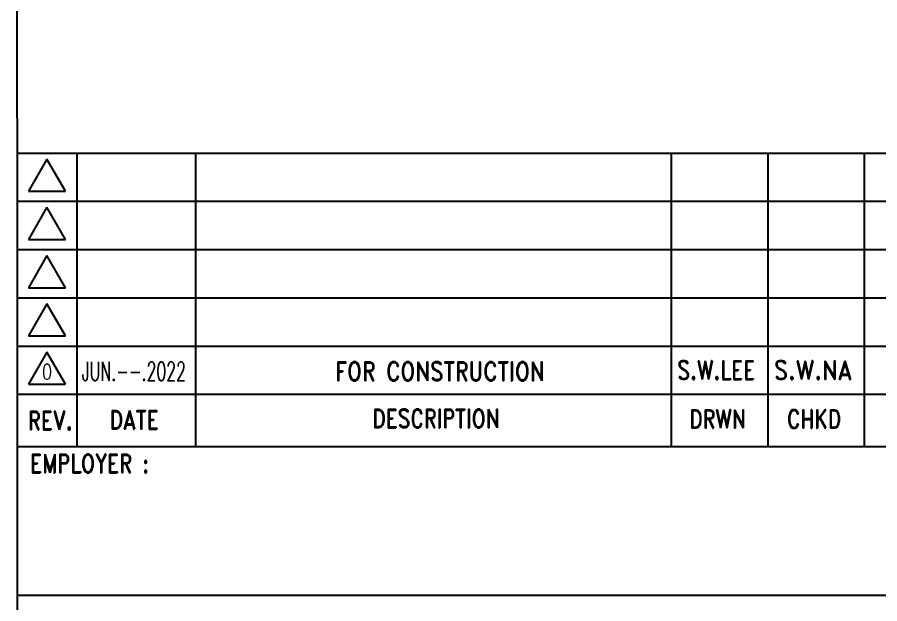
# Model space of a CAD drawing. Header units: millimetres. Extents: x 415966 to 487306, y -108951 to -17325.
# Drawn here: x 444951 to 449875, y -88840 to -85489 of the extents above; entities that cross this region are included whole.
import ezdxf
from ezdxf.enums import TextEntityAlignment as Align

# ---------------------------------------------------------------- set-up
doc = ezdxf.new("R2010")
doc.units = ezdxf.units.MM
doc.header["$LTSCALE"] = 2
doc.layers.add('TAN-TIT', color=30, linetype='Continuous')
doc.styles.add('KIM3', font='ROMAND.shx', dxfattribs={"width": 1.25, "height": 3})
doc.styles.add('RD20', font='ROMAND.SHX', dxfattribs={"width": 0.8, "height": 2})
doc.styles.add('RD6', font='ROMAND.shx', dxfattribs={"width": 0.83, "height": 6})

# ---------------------------------------------------------------- blocks, each defined once
blk = doc.blocks.new('A$C8e619059')
at = {"layer": 'TAN-TIT'}
blk.add_line((-18.38, 55.84), (-18.38, 0), dxfattribs=at)
blk = doc.blocks.new('BORDER')
at = {"layer": 'TAN-TIT'}
for p, q in [((19323.7, 4632.3), (19323.7, 16468)), ((19323.7, 4632.3), (19323.7, 352)), ((23282.3, 4498.7), (19323.7, 4498.7)), ((19549.9, 4498.7), (19549.9, 3381.8)), ((20002.3, 4498.7), (20002.3, 3381.8)), ((22179.6, 4498.7), (22179.6, 3381.8)), ((22547.2, 4498.7), (22547.2, 3381.8)), ((19436.9, 4477.2), (19366.3, 4354.8)), ((19507.6, 4354.8), (19436.9, 4477.2)), ((19366.3, 4354.8), (19507.6, 4354.8)), ((23282.3, 4314.9), (19323.7, 4314.9)), ((19436.9, 4293.4), (19366.3, 4171)), ((19507.6, 4171), (19436.9, 4293.4)), ((19366.3, 4171), (19507.6, 4171)), ((23282.3, 4131.1), (19323.7, 4131.1)), ((19436.9, 4109.7), (19366.3, 3987.2)), ((19507.6, 3987.2), (19436.9, 4109.7)), ((19366.3, 3987.2), (19507.6, 3987.2)), ((23282.3, 3947.3), (19323.7, 3947.3)), ((19436.9, 3925.9), (19366.3, 3803.4)), ((19507.6, 3803.4), (19436.9, 3925.9)), ((19366.3, 3803.4), (19507.6, 3803.4)), ((23282.3, 3763.5), (19323.7, 3763.5)), ((19436.9, 3742.1), (19366.3, 3619.6)), ((19507.6, 3619.6), (19436.9, 3742.1)), ((19366.3, 3619.6), (19507.6, 3619.6)), ((23282.3, 3579.7), (19323.7, 3579.7)), ((19323.7, 3381.8), (23282.3, 3381.8)), ((19323.7, 2816.3), (23282.3, 2816.3))]:
    blk.add_line(p, q, dxfattribs=at)
at = {"xscale": 20, "yscale": 20, "zscale": 20}
blk.add_blockref('A$C8e619059', (22179.6, 3381.8), dxfattribs=at)
at = {"layer": 'TAN-TIT', "style": 'RD6', "width": 0.8}
for s, p in [('REV.', (19449.7, 3445.6)), ('DATE', (19768.5, 3448.4)), ('DESCRIPTION', (20917.1, 3453.4)), ('DRWN', (21988.7, 3451.6)), ('CHKD', (22356.3, 3451.6))]:
    blk.add_text(s, height=70.69, dxfattribs=at).set_placement(p, align=Align.CENTER)
blk.add_text('EMPLOYER :', height=70.69, dxfattribs=at).set_placement((19372.4, 3282.3))

msp = doc.modelspace()

# ---------------------------------------------------------------- block references
at = {"xscale": 1.5, "yscale": 1.5, "zscale": 1.5}
msp.add_blockref('BORDER', (415965.9, -93015.1), dxfattribs=at)

# ---------------------------------------------------------------- texts
at = {"width": 0.83}
for s, height, style, p in [('0', 84.8, 'RD20', (445121.7, -87557)), ('FOR CONSTRUCTION', 108.155, 'KIM3', (447363.7, -87566.3))]:
    msp.add_text(s, height=height, dxfattribs=dict(at, style=style)).set_placement(p, align=Align.CENTER)
at = {"style": 'KIM3'}
for s, height, width, p, p2 in [('JUN.--.2022', 108.155, 0.549752, (445319.7, -87566.1), (445914.3, -87566.1)), ('S.W.LEE', 108.16, 0.71939, (448719.6, -87559.7), (449164.2, -87559.7)), ('S.W.NA', 108.16, 0.799323, (449270.9, -87559.7), (449715.5, -87559.7))]:
    msp.add_text(s, height=height, dxfattribs=dict(at, width=width)).set_placement(p, p2, align=Align.FIT)

doc.saveas('drawing.dxf')
